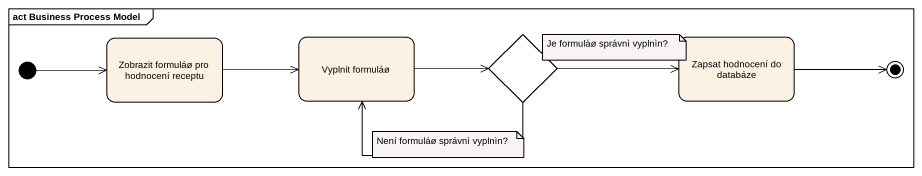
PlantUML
@startuml
mainframe act Business Process Model
hide empty description
state "Zobrazit formuláø pro hodnocení receptu" as Zobrazit_formuláø_pro
state "Vyplnit formuláø" as Vyplnit_formuláø
state choice1 <<choice>>
state "Zapsat hodnocení do databáze" as Zapsat_hodnocení_do_databáze
[*] -right-> Zobrazit_formuláø_pro
Zobrazit_formuláø_pro -right-> Vyplnit_formuláø
Vyplnit_formuláø -right-> choice1
choice1 -left-> Vyplnit_formuláø
choice1 -right-> Zapsat_hodnocení_do_databáze
Zapsat_hodnocení_do_databáze -right-> [*]
note as N1
  Je formuláø správnì vyplnìn?
end note
note as N2
  Není formuláø správnì vyplnìn?
end note
@enduml
